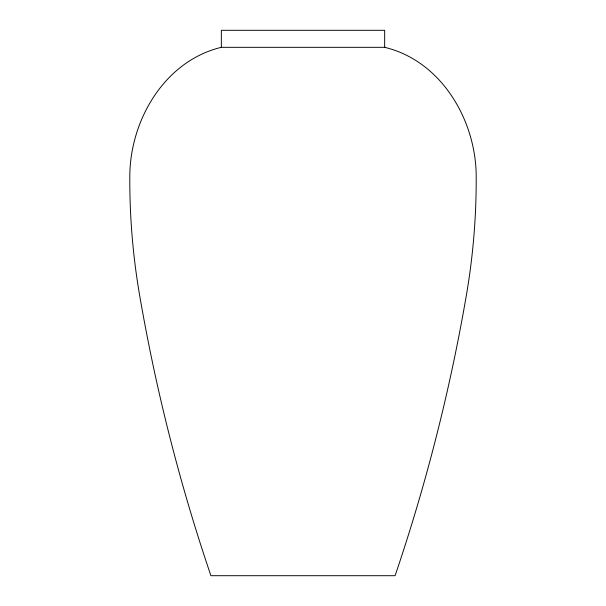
<?xml version="1.0" encoding="UTF-8"?>
<svg xmlns="http://www.w3.org/2000/svg" width="606" height="606" viewBox="0 0 606 606"><rect width="100%" height="100%" fill="white"/><g stroke="black" fill="none" stroke-linecap="round" stroke-linejoin="round"><path stroke-width="0.91" d="M221.334 47.321C164.021 61.1 129.51 121.215 129.798 177.505C129.654 216.759 132.919 256.027 139.539 294.728C155.901 390.067 179.793 484.111 210.911 575.7L395.089 575.7C426.207 484.111 450.099 390.067 466.461 294.728C473.081 256.027 476.346 216.759 476.202 177.505C476.49 121.215 441.979 61.1 384.666 47.321L221.334 47.321L221.334 30.3L384.666 30.3L384.666 47.321"/></g></svg>
